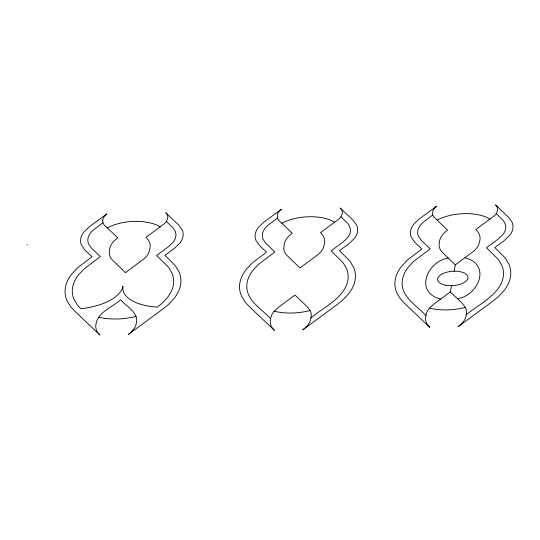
<?xml version="1.0" encoding="UTF-8"?>
<svg xmlns="http://www.w3.org/2000/svg" width="540" height="540" viewBox="0 0 540 540"><rect width="100%" height="100%" fill="white"/><g stroke="black" fill="none" stroke-linecap="round" stroke-linejoin="round"><path stroke-width="0.81" d="M454.14 271.188L455.294 264.884L441.524 251.532A45.117 21.181 -4.5 0 1 439.074 245.14L439.607 240.914A45.117 21.181 -4.5 0 1 445.075 232.132L447.565 230.094L433.728 216.817L432.668 214.718L432.763 211.545A22.559 10.591 -4.5 0 1 435.503 207.117L436.752 206.098L419.182 219.011L413.735 224.228A50.301 23.618 -4.5 0 0 411.332 237.377L414.909 242.406L421.855 249.001L407.444 260.003L401.531 266.355A100.609 47.23 -4.5 0 0 396.725 292.653L400.349 298.809L403.886 302.717L429.793 327.321L428.031 325.37A45.117 21.181 -4.5 0 1 425.743 316.744L426.107 314.746A45.117 21.181 -4.5 0 1 429.509 308.09L434.072 303.925L450.346 291.965L451.494 285.66M274.178 311.216L278.741 307.058L295.009 295.09L307.01 306.484L310.082 310.493A45.117 21.181 -4.5 0 1 311.067 317.061L310.703 319.059A45.117 21.181 -4.5 0 1 305.235 327.841L302.738 329.879L337.871 304.04L342.86 299.97L348.773 293.618A100.609 47.23 -4.5 0 0 353.579 267.32L349.954 261.164L339.471 250.661L348.894 243.736L354.348 238.525A50.301 23.618 -4.5 0 0 356.751 225.376L353.167 220.34L340.214 208.042L341.098 209.014A22.559 10.591 -4.5 0 1 342.238 213.327L341.159 216.56L339.322 218.714L320.51 232.652L322.279 234.603A45.117 21.181 -4.5 0 1 324.56 243.23L323.541 247.469A45.117 21.181 -4.5 0 1 318.728 254.009L299.963 268.009L286.193 254.664A45.117 21.181 -4.5 0 1 283.743 248.272L284.269 244.04A45.117 21.181 -4.5 0 1 289.737 235.258L292.235 233.219L278.397 219.942L277.337 217.843L277.439 214.63A22.559 10.591 -4.5 0 1 280.172 210.242L281.414 209.223L263.851 222.143L258.397 227.353A50.301 23.618 -4.5 0 0 255.994 240.503L259.578 245.531L266.524 252.133L252.113 263.135L246.2 269.48A100.609 47.23 -4.5 0 0 241.394 295.778L245.018 301.934L248.549 305.843L274.462 330.446L272.693 328.496A45.117 21.181 -4.5 0 1 270.412 319.876L270.776 317.871A45.117 21.181 -4.5 0 1 274.178 311.216A37.847 17.766 -4.5 0 0 308.239 310.959L310.068 310.473M102.931 222.757L93.17 230.114L90.666 232.808A43.031 20.203 -4.5 0 0 88.614 244.053L91.719 248.4L100.359 256.601L83.923 269.075L78.469 274.934A93.332 43.821 -4.5 0 0 74.007 299.329L77.355 305.012L80.696 308.711A46.562 21.857 -4.5 0 0 122.978 286.193A46.562 21.857 -4.5 0 0 157.309 307.166L162.034 303.311L167.494 297.446A93.332 43.821 -4.5 0 0 171.95 273.051L168.608 267.368L156.627 255.467L168.338 246.854L173.063 242.352A43.031 20.203 -4.5 0 0 175.122 231.107L173.59 228.501L166.448 221.474M277.439 218.113L267.671 225.477L265.174 228.163A43.031 20.203 -4.5 0 0 263.115 239.409L266.227 243.763L274.867 251.964L258.431 264.431L252.97 270.297A93.332 43.821 -4.5 0 0 248.515 294.692C253.145 304.796 263.399 310.689 270.628 318.715M432.769 214.988L423.009 222.352L420.505 225.038A43.031 20.203 -4.5 0 0 418.453 236.284L421.558 240.631L430.198 248.832L413.762 261.306L408.308 267.165A93.332 43.821 -4.5 0 0 403.846 291.56C408.476 301.671 418.736 307.564 425.959 315.59M310.905 317.905C321.165 309.488 333.538 303.257 342.002 292.808A93.332 43.821 -4.5 0 0 346.457 268.414L343.109 262.724L331.128 250.83L342.839 242.217L347.571 237.708A43.031 20.203 -4.5 0 0 349.623 226.463L348.091 223.857L340.956 216.837M455.294 264.884L474.066 250.877A45.117 21.181 -4.5 0 0 478.879 244.343L479.898 240.097A45.117 21.181 -4.5 0 0 477.61 231.478L475.841 229.527L494.654 215.588L496.496 213.435L497.576 210.202A22.559 10.591 -4.5 0 0 496.429 205.888L495.545 204.91L508.505 217.215L512.082 222.244A50.301 23.618 -4.5 0 1 509.679 235.393L504.225 240.604L494.809 247.536L505.285 258.039L508.916 264.195A100.609 47.23 -4.5 0 1 504.11 290.493L498.19 296.838L493.202 300.915L458.069 326.754L460.566 324.716A45.117 21.181 -4.5 0 0 466.034 315.934L466.398 313.936A45.117 21.181 -4.5 0 0 465.413 307.368L462.348 303.359L450.346 291.965M466.243 314.779C476.496 306.356 488.869 300.132 497.333 289.676A93.332 43.821 -4.5 0 0 501.795 265.282L498.447 259.598L486.466 247.705L498.177 239.092L502.902 234.583A43.031 20.203 -4.5 0 0 504.961 223.337L503.429 220.732L496.294 213.712M107.305 227.968L108.614 227.246A34.169 16.038 -4.5 0 1 159.084 226.233L160.137 226.901M281.812 223.324L283.122 222.608A34.169 16.038 -4.5 0 1 333.585 221.589L334.638 222.264M437.144 220.199L438.453 219.476A34.169 16.038 -4.5 0 1 488.923 218.464L489.976 219.132M448.16 258.113C427.032 261.428 414.018 292.505 440.674 299.072M457.475 298.735C478.602 295.421 491.623 264.344 464.96 257.776M136.06 316.406L134.703 316.764A40.628 19.076 -4.5 0 1 101.797 317.837L98.705 317.169M465.399 307.348L463.57 307.834A37.847 17.766 -4.5 0 1 429.509 308.09M27 244.823L27.466 244.735M102.749 220.273L102.83 222.487L103.889 224.586L117.727 237.863L115.236 239.902A45.117 21.181 -4.5 0 0 109.769 248.677L109.235 252.909A45.117 21.181 -4.5 0 0 111.686 259.301L125.456 272.653L144.221 258.647A45.117 21.181 -4.5 0 0 149.033 252.113L150.059 247.867A45.117 21.181 -4.5 0 0 147.771 239.247L146.003 237.296L164.815 223.357L166.658 221.198L167.731 217.964A22.559 10.591 -4.5 0 0 166.59 213.658L165.706 212.679L178.666 224.984L182.243 230.013A50.301 23.618 -4.5 0 1 179.84 243.162L174.386 248.373L164.97 255.299L175.446 265.801L179.078 271.964A100.609 47.23 -4.5 0 1 174.265 298.256L168.352 304.607L163.364 308.684L128.23 334.517L130.727 332.478A45.117 21.181 -4.5 0 0 136.195 323.703C139.428 312.755 126.306 306.43 120.508 299.727C112.556 307.415 97.585 311.863 95.904 324.513A45.117 21.181 -4.5 0 0 98.192 333.133L99.954 335.09L74.048 310.48L70.511 306.578L66.886 300.422A100.609 47.23 -4.5 0 1 71.692 274.124L77.605 267.773L92.016 256.77L85.07 250.175L81.486 245.14A50.301 23.618 -4.5 0 1 83.889 231.991L89.343 226.78L106.913 213.86L105.665 214.88A22.559 10.591 -4.5 0 0 102.931 219.274L102.749 220.273M445.439 285.161A15.269 7.168 -4.5 0 0 468.045 277.364A15.269 7.168 -4.5 0 0 444.974 272.747A15.269 7.168 -4.5 0 0 445.439 285.161"/></g></svg>
